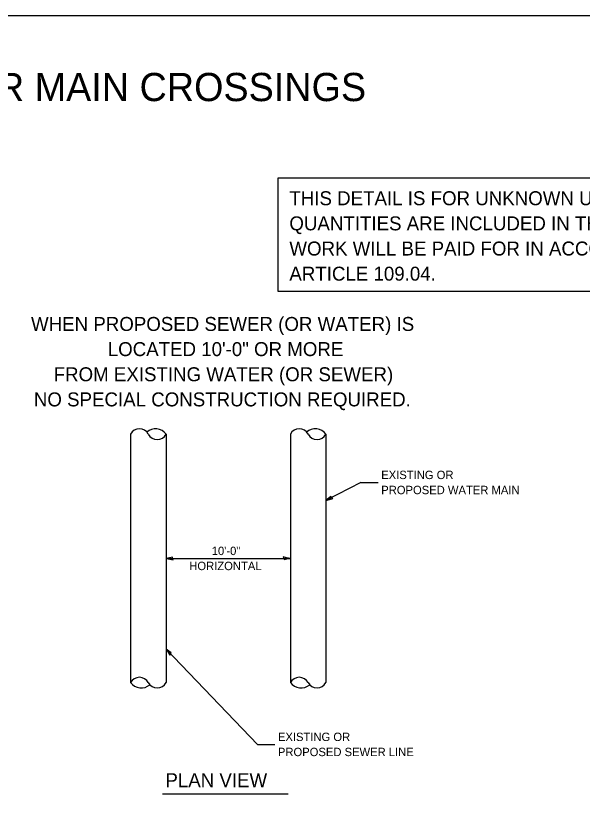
# Model space of a CAD drawing. Extents: x 2261942 to 2262572, y -3124433 to -3124021.
# Drawn here: x 2262255.8 to 2262401.6, y -3124224.2 to -3124020.5 of the extents above; entities that cross this region are included whole.
import ezdxf

# ---------------------------------------------------------------- set-up
doc = ezdxf.new("R2010")
doc.units = 0
for name, color, linetype in [('Default', 7, 'Continuous'), ('RD_Pr_Roadway_Dimensions', 7, 'Continuous'), ('RD_Pr_Roadway_Items', 7, 'Continuous'), ('RD_Pr_Roadway_Notes', 7, 'Continuous')]:
    doc.layers.add(name, color=color, linetype=linetype)

msp = doc.modelspace()

# ---------------------------------------------------------------- linework, layer by layer
at = {"layer": 'Default'}
msp.add_lwpolyline([(2261942.07, -3124420.55), (2262572.07, -3124420.55), (2262572.07, -3124020.55), (2261942.07, -3124020.55)], close=True, dxfattribs=at)
at = {"layer": 'RD_Pr_Roadway_Dimensions'}
msp.add_line((2262294.47, -3124160.36), (2262326.48, -3124160.36), dxfattribs=at)
for points in [[(2262296.3, -3124160.74), (2262296.15, -3124160.39), (2262296.09, -3124160.05), (2262295.38, -3124160.2), (2262294.47, -3124160.36), (2262295.44, -3124160.53)], [(2262324.65, -3124159.97), (2262324.8, -3124160.33), (2262324.86, -3124160.66), (2262325.57, -3124160.51), (2262326.48, -3124160.36), (2262325.51, -3124160.18)]]:
    msp.add_lwpolyline(points, close=True, dxfattribs=at)
at = {"layer": 'RD_Pr_Roadway_Items'}
for p, q in [((2262285.32, -3124128.34), (2262285.32, -3124192.37)), ((2262294.47, -3124128.34), (2262294.47, -3124192.37)), ((2262326.48, -3124128.34), (2262326.48, -3124192.37)), ((2262335.63, -3124128.34), (2262335.63, -3124192.37))]:
    msp.add_line(p, q, dxfattribs=at)
for centre, radius, start, end in [((2262287.61, -3124129.56), 2.59, 28.0725, 151.9275), ((2262291.72, -3124130.4), 3.43, 36.8699, 130.4415), ((2262292.18, -3124127.12), 2.59, 208.0725, 331.9275), ((2262328.77, -3124129.56), 2.59, 28.0725, 151.9275), ((2262332.88, -3124130.4), 3.43, 36.8699, 130.4415), ((2262333.34, -3124127.12), 2.59, 208.0725, 331.9275), ((2262287.61, -3124193.59), 2.59, 28.0725, 151.9275), ((2262328.77, -3124193.59), 2.59, 28.0725, 151.9275), ((2262288.06, -3124190.31), 3.43, 216.8699, 310.4415), ((2262292.18, -3124191.15), 2.59, 208.0725, 331.9275), ((2262329.23, -3124190.31), 3.43, 216.8699, 310.4415), ((2262333.34, -3124191.15), 2.59, 208.0725, 331.9275)]:
    msp.add_arc(centre, radius, start, end, dxfattribs=at)
at = {"layer": 'RD_Pr_Roadway_Notes'}
for p, q in [((2262344.62, -3124140.78), (2262335.63, -3124145.43)), ((2262344.62, -3124140.78), (2262349.08, -3124140.78)), ((2262294.47, -3124183.73), (2262318.01, -3124208.28)), ((2262318.01, -3124208.28), (2262322.47, -3124208.28)), ((2262293.52, -3124220.99), (2262325.9, -3124220.99))]:
    msp.add_line(p, q, dxfattribs=at)
for points in [[(2262463.15, -3124062.37), (2262323.25, -3124062.37), (2262323.25, -3124091.47), (2262463.15, -3124091.47)], [(2262337.43, -3124144.93), (2262337.14, -3124144.69), (2262336.93, -3124144.42), (2262336.37, -3124144.87), (2262335.63, -3124145.43), (2262336.58, -3124145.14)], [(2262295.46, -3124185.32), (2262295.61, -3124184.97), (2262295.81, -3124184.69), (2262295.21, -3124184.28), (2262294.47, -3124183.73), (2262295.01, -3124184.56)]]:
    msp.add_lwpolyline(points, close=True, dxfattribs=at)

# ---------------------------------------------------------------- texts
at = {"layer": 'RD_Pr_Roadway_Dimensions'}
for s, p in [('10\'-0"', (2262306.23, -3124159.5)), ('HORIZONTAL', (2262300.44, -3124163.38))]:
    msp.add_text(s, height=2.16, dxfattribs=at).set_placement(p)
at = {"layer": 'RD_Pr_Roadway_Notes'}
for s, height, p in [('SEWER AND WATER MAIN CROSSINGS', 7.272, (2262161.21, -3124042.53)), ('THIS DETAIL IS FOR UNKNOWN UTILITIES UNLESS', 3.6, (2262326.22, -3124069.35)), ('QUANTITIES ARE INCLUDED IN THE PLANS THE EXTRA', 3.6, (2262326.22, -3124075.83)), ('WORK WILL BE PAID FOR IN ACCORDANCE WITH', 3.6, (2262326.22, -3124082.31)), ('ARTICLE 109.04.', 3.6, (2262326.22, -3124088.79)), ('WHEN PROPOSED SEWER (OR WATER) IS', 3.6, (2262259.68, -3124101.75)), ('LOCATED 10\'-0" OR MORE', 3.6, (2262279.45, -3124108.23)), ('FROM EXISTING WATER (OR SEWER)', 3.6, (2262265.51, -3124114.71)), ('NO SPECIAL CONSTRUCTION REQUIRED.', 3.6, (2262260.41, -3124121.19)), (' EXISTING OR', 2.16, (2262349.08, -3124139.92)), (' PROPOSED WATER MAIN', 2.16, (2262349.08, -3124143.81)), (' EXISTING OR', 2.16, (2262322.47, -3124207.42)), (' PROPOSED SEWER LINE', 2.16, (2262322.47, -3124211.31)), ('PLAN VIEW', 3.6, (2262294.29, -3124219.31))]:
    msp.add_text(s, height=height, dxfattribs=at).set_placement(p)

doc.saveas('drawing.dxf')
